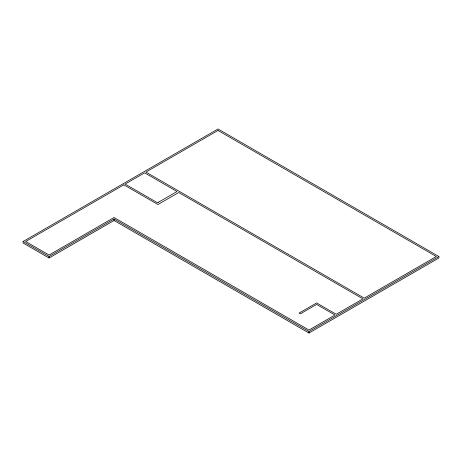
<?xml version="1.0" encoding="UTF-8"?>
<svg xmlns="http://www.w3.org/2000/svg" width="462" height="462" viewBox="0 0 462 462"><rect width="100%" height="100%" fill="white"/><g stroke="black" fill="none" stroke-linecap="round" stroke-linejoin="round"><path stroke-width="0.69" d="M23.1 241.505L218.006 128.973L438.9 256.508L438.9 258.004L308.963 333.027L114.056 220.495L49.087 258.004L23.1 243L23.1 241.505L49.087 256.508L114.056 219L308.963 331.525L438.9 256.508M308.963 331.525L308.963 333.027M114.056 219L114.056 220.495M49.087 256.508L49.087 258.004M158.818 202.038L157.623 202.847L125.138 184.09L144.629 172.84L177.015 191.534L158.818 202.038M123.839 184.84L25.699 241.505L49.087 255.007L114.056 217.498L308.963 330.024L334.95 315.02L316.626 304.441L300.387 313.819L299.087 313.069L316.626 302.945L336.249 314.27L362.924 298.868L178.719 192.521L157.929 204.522L123.839 184.84M218.006 130.475L145.928 172.089L364.223 298.123L436.301 256.508L218.006 130.475"/></g></svg>
